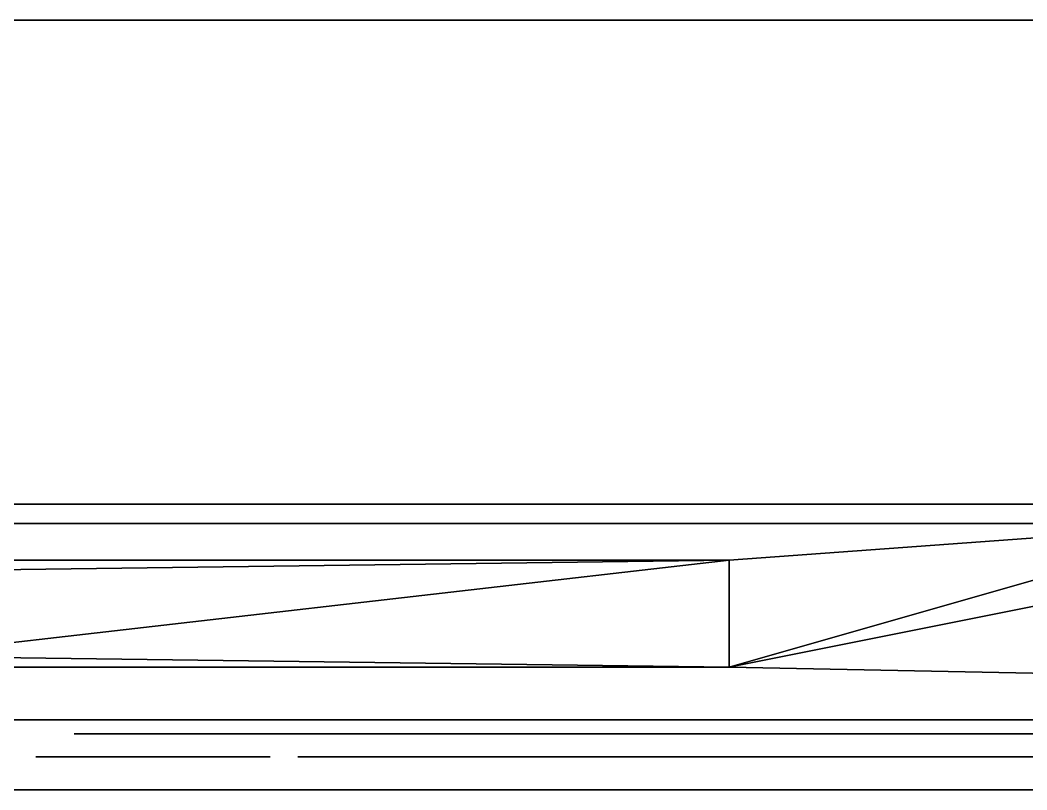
# Model space of a CAD drawing. Header units: millimetres. Extents: x -1 to 1346, y -1098 to 1.
# Drawn here: x 155.1 to 227, y -700 to -645 of the extents above; entities that cross this region are included whole.
import ezdxf

# ---------------------------------------------------------------- set-up
doc = ezdxf.new("R2010")
doc.units = ezdxf.units.MM
for name, color, linetype in [('IQ_200_2D', 1, 'Continuous'), ('IQ_200_3D', 1, 'Continuous'), ('IQ_BLACK_3D', 250, 'Continuous'), ('IQ_BLUE_3D', 5, 'Continuous'), ('IQ_DARKGRAY_3D', 252, 'Continuous'), ('IQ_GRAY_3D', 9, 'Continuous')]:
    doc.layers.add(name, color=color, linetype=linetype)

# ---------------------------------------------------------------- blocks, each defined once
blk = doc.blocks.new('hpp_cutout_2c_l_3d')
at = {"layer": 'IQ_200_3D'}
mesh = blk.add_polyface(dxfattribs=at)
corners = [(1345, 0, 50), (0, 0, 50), (0, -700, 50), (1345, -700, 50)]
mesh.append_faces([[corners[k] for k in face] for face in [(0, 1, 2, 3)]])
mesh = blk.add_polyface(dxfattribs=at)
corners = [(1345, -700, 0), (0, -700, 0), (0, 0, 0), (1345, 0, 0)]
mesh.append_faces([[corners[k] for k in face] for face in [(0, 1, 2, 3)]])
mesh = blk.add_polyface(dxfattribs=at)
corners = [(1345, -700, 50), (0, -700, 50), (0, -700, 0), (1345, -700, 0)]
mesh.append_faces([[corners[k] for k in face] for face in [(0, 1, 2, 3)]])
blk = doc.blocks.new('hpp_elx_bi_tn_l')
at = {"layer": 'IQ_200_3D'}
mesh = blk.add_polyface(dxfattribs=at)
corners = [(369, -50, 47), (0, -50, 47), (0, 0, 47), (369, 0, 47)]
mesh.append_faces([[corners[k] for k in face] for face in [(0, 1, 2, 3)]])
mesh = blk.add_polyface(dxfattribs=at)
corners = [(369, 0, 675), (0, 0, 675), (0, -34.596, 675), (369, -34.596, 675)]
mesh.append_faces([[corners[k] for k in face] for face in [(0, 1, 2, 3)]])
mesh = blk.add_polyface(dxfattribs=at)
corners = [(369, -34.596, 675), (0, -34.596, 675), (0, -34.596, 626.325), (369, -34.596, 626.325)]
mesh.append_faces([[corners[k] for k in face] for face in [(0, 1, 2, 3)]])
mesh = blk.add_polyface(dxfattribs=at)
corners = [(369, -50, 47), (0, -50, 47), (0, -50, 568.835), (369, -50, 568.835)]
mesh.append_faces([[corners[k] for k in face] for face in [(0, 1, 2, 3)]])
at = {"layer": 'IQ_BLACK_3D'}
mesh = blk.add_polyface(dxfattribs=at)
corners = [(131.952, -51, 235.555), (131.952, -51, 227.553), (236.983, -51, 227.553), (236.983, -51, 235.555)]
mesh.append_faces([[corners[k] for k in face] for face in [(0, 1, 2, 3)]])
mesh = blk.add_polyface(dxfattribs=at)
corners = [(131.952, -51, 223.552), (131.952, -51, 215.549), (236.983, -51, 215.549), (236.983, -51, 223.552)]
mesh.append_faces([[corners[k] for k in face] for face in [(0, 1, 2, 3)]])
mesh = blk.add_polyface(dxfattribs=at)
corners = [(131.952, -51, 211.548), (131.952, -51, 203.546), (236.983, -51, 203.546), (236.983, -51, 211.548)]
mesh.append_faces([[corners[k] for k in face] for face in [(0, 1, 2, 3)]])
mesh = blk.add_polyface(dxfattribs=at)
corners = [(131.952, -51, 199.545), (131.952, -51, 191.542), (236.983, -51, 191.542), (236.983, -51, 199.545)]
mesh.append_faces([[corners[k] for k in face] for face in [(0, 1, 2, 3)]])
mesh = blk.add_polyface(dxfattribs=at)
corners = [(131.952, -51, 187.541), (131.952, -51, 179.539), (236.983, -51, 179.539), (236.983, -51, 187.541)]
mesh.append_faces([[corners[k] for k in face] for face in [(0, 1, 2, 3)]])
mesh = blk.add_polyface(dxfattribs=at)
corners = [(131.952, -51, 175.538), (131.952, -51, 167.535), (236.983, -51, 167.535), (236.983, -51, 175.538)]
mesh.append_faces([[corners[k] for k in face] for face in [(0, 1, 2, 3)]])
mesh = blk.add_polyface(dxfattribs=at)
corners = [(131.952, -51, 163.534), (131.952, -51, 155.532), (236.983, -51, 155.532), (236.983, -51, 163.534)]
mesh.append_faces([[corners[k] for k in face] for face in [(0, 1, 2, 3)]])
mesh = blk.add_polyface(dxfattribs=at)
corners = [(131.952, -51, 151.531), (131.952, -51, 143.528), (236.983, -51, 143.528), (236.983, -51, 151.531)]
mesh.append_faces([[corners[k] for k in face] for face in [(0, 1, 2, 3)]])
mesh = blk.add_polyface(dxfattribs=at)
corners = [(131.952, -51, 139.527), (131.952, -51, 131.525), (236.983, -51, 131.525), (236.983, -51, 139.527)]
mesh.append_faces([[corners[k] for k in face] for face in [(0, 1, 2, 3)]])
mesh = blk.add_polyface(dxfattribs=at)
corners = [(131.952, -51, 127.524), (131.952, -51, 119.521), (236.983, -51, 119.521), (236.983, -51, 127.524)]
mesh.append_faces([[corners[k] for k in face] for face in [(0, 1, 2, 3)]])
mesh = blk.add_polyface(dxfattribs=at)
corners = [(131.952, -51, 115.52), (131.952, -51, 107.518), (236.983, -51, 107.518), (236.983, -51, 115.52)]
mesh.append_faces([[corners[k] for k in face] for face in [(0, 1, 2, 3)]])
mesh = blk.add_polyface(dxfattribs=at)
corners = [(131.952, -51, 103.517), (131.952, -51, 95.514), (236.983, -51, 95.514), (236.983, -51, 103.517)]
mesh.append_faces([[corners[k] for k in face] for face in [(0, 1, 2, 3)]])
mesh = blk.add_polyface(dxfattribs=at)
corners = [(131.952, -51, 91.513), (131.952, -51, 83.511), (236.983, -51, 83.511), (236.983, -51, 91.513)]
mesh.append_faces([[corners[k] for k in face] for face in [(0, 1, 2, 3)]])
mesh = blk.add_polyface(dxfattribs=at)
corners = [(131.952, -51, 79.509), (131.952, -51, 71.507), (236.983, -51, 71.507), (236.983, -51, 79.509)]
mesh.append_faces([[corners[k] for k in face] for face in [(0, 1, 2, 3)]])
mesh = blk.add_polyface(dxfattribs=at)
corners = [(131.952, -51, 67.506), (131.952, -51, 59.504), (236.983, -51, 59.504), (236.983, -51, 67.506)]
mesh.append_faces([[corners[k] for k in face] for face in [(0, 1, 2, 3)]])
mesh = blk.add_polyface(dxfattribs=at)
corners = [(131.985, -51, 461.621), (131.985, -51, 453.619), (237.015, -51, 453.619), (237.015, -51, 461.621)]
mesh.append_faces([[corners[k] for k in face] for face in [(0, 1, 2, 3)]])
mesh = blk.add_polyface(dxfattribs=at)
corners = [(131.985, -51, 449.618), (131.985, -51, 441.615), (237.015, -51, 441.615), (237.015, -51, 449.618)]
mesh.append_faces([[corners[k] for k in face] for face in [(0, 1, 2, 3)]])
mesh = blk.add_polyface(dxfattribs=at)
corners = [(131.985, -51, 437.614), (131.985, -51, 429.612), (237.015, -51, 429.612), (237.015, -51, 437.614)]
mesh.append_faces([[corners[k] for k in face] for face in [(0, 1, 2, 3)]])
mesh = blk.add_polyface(dxfattribs=at)
corners = [(131.985, -51, 425.611), (131.985, -51, 417.608), (237.015, -51, 417.608), (237.015, -51, 425.611)]
mesh.append_faces([[corners[k] for k in face] for face in [(0, 1, 2, 3)]])
mesh = blk.add_polyface(dxfattribs=at)
corners = [(131.985, -51, 413.607), (131.985, -51, 405.605), (237.015, -51, 405.605), (237.015, -51, 413.607)]
mesh.append_faces([[corners[k] for k in face] for face in [(0, 1, 2, 3)]])
mesh = blk.add_polyface(dxfattribs=at)
corners = [(131.985, -51, 401.604), (131.985, -51, 393.601), (237.015, -51, 393.601), (237.015, -51, 401.604)]
mesh.append_faces([[corners[k] for k in face] for face in [(0, 1, 2, 3)]])
mesh = blk.add_polyface(dxfattribs=at)
corners = [(131.985, -51, 389.6), (131.985, -51, 381.598), (237.015, -51, 381.598), (237.015, -51, 389.6)]
mesh.append_faces([[corners[k] for k in face] for face in [(0, 1, 2, 3)]])
mesh = blk.add_polyface(dxfattribs=at)
corners = [(131.985, -51, 557.649), (131.985, -51, 549.647), (237.015, -51, 549.647), (237.015, -51, 557.649)]
mesh.append_faces([[corners[k] for k in face] for face in [(0, 1, 2, 3)]])
mesh = blk.add_polyface(dxfattribs=at)
corners = [(131.985, -51, 545.646), (131.985, -51, 537.644), (237.015, -51, 537.644), (237.015, -51, 545.646)]
mesh.append_faces([[corners[k] for k in face] for face in [(0, 1, 2, 3)]])
mesh = blk.add_polyface(dxfattribs=at)
corners = [(131.985, -51, 533.642), (131.985, -51, 525.64), (237.015, -51, 525.64), (237.015, -51, 533.642)]
mesh.append_faces([[corners[k] for k in face] for face in [(0, 1, 2, 3)]])
mesh = blk.add_polyface(dxfattribs=at)
corners = [(131.985, -51, 521.639), (131.985, -51, 513.637), (237.015, -51, 513.637), (237.015, -51, 521.639)]
mesh.append_faces([[corners[k] for k in face] for face in [(0, 1, 2, 3)]])
mesh = blk.add_polyface(dxfattribs=at)
corners = [(131.985, -51, 509.635), (131.985, -51, 501.633), (237.015, -51, 501.633), (237.015, -51, 509.635)]
mesh.append_faces([[corners[k] for k in face] for face in [(0, 1, 2, 3)]])
mesh = blk.add_polyface(dxfattribs=at)
corners = [(131.985, -51, 497.632), (131.985, -51, 489.63), (237.015, -51, 489.63), (237.015, -51, 497.632)]
mesh.append_faces([[corners[k] for k in face] for face in [(0, 1, 2, 3)]])
mesh = blk.add_polyface(dxfattribs=at)
corners = [(131.985, -51, 485.628), (131.985, -51, 477.626), (237.015, -51, 477.626), (237.015, -51, 485.628)]
mesh.append_faces([[corners[k] for k in face] for face in [(0, 1, 2, 3)]])
mesh = blk.add_polyface(dxfattribs=at)
corners = [(131.985, -51, 473.625), (131.985, -51, 465.623), (237.015, -51, 465.623), (237.015, -51, 473.625)]
mesh.append_faces([[corners[k] for k in face] for face in [(0, 1, 2, 3)]])
at = {"layer": 'IQ_BLUE_3D'}
mesh = blk.add_polyface(dxfattribs=at)
corners = [(369, -35.967, 621.206), (369, -34.596, 626.325), (0, -34.596, 626.325), (0, -35.967, 621.206), (214.634, -35.967, 621.206), (223.467, -37.287, 616.279), (333.853, -37.287, 616.279), (342.687, -35.967, 621.206)]
mesh.append_faces([[corners[k] for k in face] for face in [(5, 6, 7, 4), (2, 3, 4, 1)]], dxfattribs={"vtx2": -1})
mesh.append_faces([[corners[k] for k in face] for face in [(7, 0, 1, 4)]], dxfattribs={"vtx2": -1, "vtx3": -1})
at = {"layer": 'IQ_DARKGRAY_3D'}
mesh = blk.add_polyface(dxfattribs=at)
corners = [(56.073, -38.591, 611.415), (56.073, -46.231, 582.903), (178.746, -46.231, 582.903), (178.746, -38.591, 611.415), (59.073, -45.454, 585.8), (59.073, -39.367, 608.517), (119.073, -39.367, 608.517), (119.073, -45.454, 585.8)]
mesh.append_faces([[corners[k] for k in face] for face in [(5, 0, 4), (1, 4, 0)]], dxfattribs={"vtx0": -1, "vtx1": -1})
mesh.append_faces([[corners[k] for k in face] for face in [(3, 6, 7), (6, 3, 0, 5), (7, 2, 3)]], dxfattribs={"vtx0": -1, "vtx2": -1})
mesh.append_faces([[corners[k] for k in face] for face in [(1, 2, 7, 4)]], dxfattribs={"vtx1": -1, "vtx3": -1})
at = {"layer": 'IQ_GRAY_3D'}
mesh = blk.add_polyface(dxfattribs=at)
corners = [(369, -35.967, 621.206), (342.687, -35.967, 621.206), (333.853, -37.287, 616.279), (223.467, -37.287, 616.279), (214.634, -35.967, 621.206), (0, -35.967, 621.206), (0, -50, 568.835), (369, -50, 568.835), (56.073, -38.591, 611.415), (178.746, -38.591, 611.415), (178.746, -46.231, 582.903), (56.073, -46.231, 582.903)]
mesh.append_faces([[corners[k] for k in face] for face in [(2, 7, 1), (4, 10, 3), (8, 5, 11), (6, 11, 5)]], dxfattribs={"vtx0": -1, "vtx1": -1})
mesh.append_faces([[corners[k] for k in face] for face in [(7, 3, 10)]], dxfattribs={"vtx0": -1, "vtx1": -1, "vtx2": -1})
mesh.append_faces([[corners[k] for k in face] for face in [(7, 2, 3)]], dxfattribs={"vtx0": -1, "vtx2": -1})
mesh.append_faces([[corners[k] for k in face] for face in [(9, 10, 4)]], dxfattribs={"vtx1": -1, "vtx2": -1})
mesh.append_faces([[corners[k] for k in face] for face in [(8, 9, 4, 5), (10, 11, 6, 7)]], dxfattribs={"vtx1": -1, "vtx3": -1})
mesh.append_faces([[corners[k] for k in face] for face in [(7, 0, 1)]], dxfattribs={"vtx2": -1})
mesh = blk.add_polyface(dxfattribs=at)
corners = [(140.833, -52.644, 266.39), (140.833, -52.644, 269.209), (135.311, -52.644, 269.209), (135.082, -52.644, 269.217), (135.287, -52.644, 266.39), (134.109, -52.644, 266.475), (134.839, -52.644, 269.246), (134.586, -52.644, 269.298), (134.331, -52.644, 269.377), (132.929, -52.644, 266.753), (131.952, -52.644, 267.219), (133.833, -52.644, 269.627), (133.603, -52.644, 269.804), (131.169, -52.644, 267.86), (133.392, -52.644, 270.021), (130.574, -52.644, 268.665), (133.206, -52.644, 270.282), (130.159, -52.644, 269.622), (133.052, -52.644, 270.588), (132.935, -52.644, 270.943), (134.078, -52.644, 269.485), (132.835, -52.644, 274.034), (140.158, -52.644, 274.034), (140.158, -52.644, 276.863), (132.833, -52.644, 276.863), (132.833, -52.644, 280.981), (140.625, -52.644, 280.981), (140.625, -52.644, 283.801), (129.836, -52.644, 283.801), (132.861, -52.644, 271.351), (129.915, -52.644, 270.719), (132.835, -52.644, 271.815), (129.836, -52.644, 271.944), (132.075, -52.644, 256.052), (132.518, -52.644, 254.931), (132.93, -52.644, 255.247), (132.21, -52.644, 256.229), (131.898, -52.644, 255.917), (132.038, -52.644, 254.732), (133.246, -52.644, 255.66), (132.296, -52.644, 256.434), (133.445, -52.644, 256.14), (132.325, -52.644, 256.655), (130.44, -52.644, 254.664), (131.522, -52.644, 254.664), (131.472, -52.644, 255.803), (130.44, -52.644, 255.803), (129.202, -52.644, 252.624), (130.44, -52.644, 252.624), (131.693, -52.644, 255.832), (129.202, -52.644, 258.646), (130.44, -52.644, 257.507), (133.445, -52.644, 257.17), (132.296, -52.644, 256.876), (133.513, -52.644, 256.655), (132.21, -52.644, 257.081), (133.246, -52.644, 257.65), (132.93, -52.644, 258.063), (132.075, -52.644, 257.258), (132.518, -52.644, 258.379), (131.898, -52.644, 257.393), (132.038, -52.644, 258.578), (131.693, -52.644, 257.478), (131.522, -52.644, 258.646), (131.472, -52.644, 257.507), (139.847, -52.644, 255.828), (139.847, -52.644, 254.698), (140.732, -52.644, 254.698), (140.862, -52.644, 255.828), (138.609, -52.644, 252.624), (139.847, -52.644, 252.624), (141.073, -52.644, 255.855), (141.939, -52.644, 255.003), (141.271, -52.644, 255.934), (141.443, -52.644, 256.06), (138.609, -52.644, 258.646), (139.847, -52.644, 257.507), (140.945, -52.644, 257.507), (141.478, -52.644, 258.58), (140.971, -52.644, 258.646), (141.153, -52.644, 257.46), (141.951, -52.644, 258.387)]
mesh.append_faces([[corners[k] for k in face] for face in [(11, 9, 20), (18, 15, 16), (21, 32, 31), (54, 42, 41), (60, 61, 62), (71, 72, 73)]], dxfattribs={"vtx0": -1, "vtx1": -1})
mesh.append_faces([[corners[k] for k in face] for face in [(32, 21, 24, 28)]], dxfattribs={"vtx0": -1, "vtx1": -1, "vtx2": -1})
mesh.append_faces([[corners[k] for k in face] for face in [(5, 6, 7), (5, 7, 8, 9), (28, 24, 25), (33, 34, 35, 36), (37, 38, 34, 33), (36, 35, 39, 40), (41, 42, 40, 39), (38, 37, 49), (52, 53, 42, 54), (53, 52, 56), (63, 64, 62, 61), (65, 66, 67, 68), (77, 78, 79, 76), (76, 79, 75), (78, 77, 80, 81)]], dxfattribs={"vtx0": -1, "vtx2": -1})
mesh.append_faces([[corners[k] for k in face] for face in [(8, 20, 9), (74, 73, 72)]], dxfattribs={"vtx1": -1, "vtx2": -1})
mesh.append_faces([[corners[k] for k in face] for face in [(71, 68, 67, 72)]], dxfattribs={"vtx1": -1, "vtx2": -1, "vtx3": -1})
mesh.append_faces([[corners[k] for k in face] for face in [(2, 3, 4, 0), (5, 4, 3, 6), (10, 9, 11, 12), (13, 10, 12, 14), (15, 13, 14, 16), (17, 15, 18, 19), (19, 29, 30, 17), (29, 31, 32, 30), (43, 44, 45, 46), (44, 38, 49, 45), (50, 47, 46, 51), (55, 53, 56, 57), (58, 55, 57, 59), (60, 58, 59, 61), (51, 64, 63, 50), (75, 69, 65, 76)]], dxfattribs={"vtx1": -1, "vtx3": -1})
mesh.append_faces([[corners[k] for k in face] for face in [(0, 1, 2)]], dxfattribs={"vtx2": -1})
mesh.append_faces([[corners[k] for k in face] for face in [(47, 48, 43, 46), (69, 70, 66, 65)]], dxfattribs={"vtx2": -1, "vtx3": -1})
mesh.append_faces([[corners[k] for k in face] for face in [(21, 22, 23, 24), (25, 26, 27, 28)]], dxfattribs={"vtx3": -1})
mesh = blk.add_polyface(dxfattribs=at)
corners = [(142.963, -52.644, 266.386), (145.962, -52.644, 266.386), (142.963, -52.644, 275.574), (145.962, -52.644, 283.806), (142.963, -52.644, 283.806), (153.016, -52.644, 266.229), (153.827, -52.644, 268.714), (153.021, -52.644, 268.942), (151.573, -52.644, 266.676), (152.329, -52.644, 269.308), (150.333, -52.644, 267.396), (149.323, -52.644, 268.369), (151.761, -52.644, 269.803), (151.331, -52.644, 270.415), (151.047, -52.644, 271.134), (148.569, -52.644, 269.574), (148.097, -52.644, 270.992), (150.921, -52.644, 271.95), (147.934, -52.644, 272.603), (150.996, -52.644, 274.059), (151.429, -52.644, 275.276), (151.859, -52.644, 275.789), (149.348, -52.644, 277.039), (148.584, -52.644, 275.805), (148.102, -52.644, 274.354), (151.135, -52.644, 274.694), (152.407, -52.644, 276.216), (150.361, -52.644, 278.033), (151.589, -52.644, 278.768), (153.053, -52.644, 276.541), (153, -52.644, 279.224), (141.939, -52.644, 255.003), (140.732, -52.644, 254.698), (141.979, -52.644, 252.624), (143.384, -52.644, 252.624), (141.443, -52.644, 256.06), (142.288, -52.644, 255.232), (141.577, -52.644, 256.225), (141.666, -52.644, 256.418), (142.791, -52.644, 255.892), (142.92, -52.644, 256.289), (142.577, -52.644, 255.533), (141.687, -52.644, 256.84), (141.703, -52.644, 256.628), (142.958, -52.644, 256.705), (142.88, -52.644, 257.21), (142.676, -52.644, 257.679), (141.618, -52.644, 257.042), (142.36, -52.644, 258.08), (141.5, -52.644, 257.219), (141.342, -52.644, 257.362), (141.951, -52.644, 258.387), (141.153, -52.644, 257.46), (151.585, -52.644, 253.718), (151.881, -52.644, 252.614), (152.635, -52.644, 252.926), (152.064, -52.644, 253.916), (151.072, -52.644, 253.65), (151.072, -52.644, 252.507), (150.558, -52.644, 253.718), (153.283, -52.644, 253.423), (152.475, -52.644, 254.231), (152.791, -52.644, 254.642), (153.78, -52.644, 254.071), (150.079, -52.644, 253.916), (150.262, -52.644, 252.614), (149.508, -52.644, 252.926), (149.668, -52.644, 254.231), (148.86, -52.644, 253.423), (149.353, -52.644, 254.642), (148.363, -52.644, 254.071), (149.154, -52.644, 255.121), (148.051, -52.644, 254.825), (147.944, -52.644, 255.635), (149.087, -52.644, 255.635), (148.051, -52.644, 256.444), (149.154, -52.644, 256.149), (152.475, -52.644, 257.039), (152.791, -52.644, 256.627), (153.283, -52.644, 257.846), (152.635, -52.644, 258.343), (152.064, -52.644, 257.354), (151.881, -52.644, 258.656), (151.585, -52.644, 257.552), (151.072, -52.644, 258.762), (151.072, -52.644, 257.62), (149.353, -52.644, 256.627), (149.668, -52.644, 257.039), (148.86, -52.644, 257.846), (148.363, -52.644, 257.199), (150.079, -52.644, 257.354), (149.508, -52.644, 258.343), (150.262, -52.644, 258.656), (150.558, -52.644, 257.552)]
mesh.append_faces([[corners[k] for k in face] for face in [(31, 32, 33, 34)]], dxfattribs={"vtx0": -1})
mesh.append_faces([[corners[k] for k in face] for face in [(12, 10, 9), (25, 23, 19), (65, 64, 66), (77, 80, 81)]], dxfattribs={"vtx0": -1, "vtx1": -1})
mesh.append_faces([[corners[k] for k in face] for face in [(5, 6, 7, 8), (9, 10, 8, 7), (23, 25, 20), (29, 30, 28), (35, 31, 36, 37), (50, 48, 51, 52), (48, 50, 49), (53, 54, 55, 56), (57, 58, 54, 53), (58, 57, 59), (67, 68, 66, 64), (69, 70, 68, 67), (71, 72, 70, 69), (82, 83, 81, 80), (83, 82, 84, 85), (92, 93, 85, 84)]], dxfattribs={"vtx0": -1, "vtx2": -1})
mesh.append_faces([[corners[k] for k in face] for face in [(37, 36, 41, 39)]], dxfattribs={"vtx0": -1, "vtx3": -1})
mesh.append_faces([[corners[k] for k in face] for face in [(0, 1, 2)]], dxfattribs={"vtx1": -1})
mesh.append_faces([[corners[k] for k in face] for face in [(24, 18, 19, 23)]], dxfattribs={"vtx1": -1, "vtx2": -1})
mesh.append_faces([[corners[k] for k in face] for face in [(18, 16, 17, 19)]], dxfattribs={"vtx1": -1, "vtx2": -1, "vtx3": -1})
mesh.append_faces([[corners[k] for k in face] for face in [(11, 10, 12, 13), (13, 14, 15, 11), (16, 15, 14, 17), (20, 21, 22, 23), (21, 26, 27, 22), (28, 27, 26, 29), (38, 37, 39, 40), (42, 43, 44, 45), (43, 38, 40, 44), (45, 46, 47, 42), (46, 48, 49, 47), (55, 60, 61, 56), (62, 61, 60, 63), (59, 64, 65, 58), (73, 72, 71, 74), (75, 73, 74, 76), (77, 78, 79, 80), (86, 87, 88, 89), (89, 75, 76, 86), (87, 90, 91, 88), (92, 91, 90, 93)]], dxfattribs={"vtx1": -1, "vtx3": -1})
mesh.append_faces([[corners[k] for k in face] for face in [(3, 4, 2, 1)]], dxfattribs={"vtx2": -1})
mesh = blk.add_polyface(dxfattribs=at)
corners = [(156.864, -52.644, 266.372), (157.93, -52.644, 266.791), (156.325, -52.644, 268.874), (155.588, -52.644, 268.696), (158.961, -52.644, 267.435), (156.978, -52.644, 269.168), (155.766, -52.644, 266.144), (154.737, -52.644, 268.636), (154.637, -52.644, 266.076), (157.577, -52.644, 269.575), (159.958, -52.644, 268.335), (158.151, -52.644, 270.092), (157.749, -52.644, 274.059), (150.921, -52.644, 271.95), (160.762, -52.644, 271.95), (160.812, -52.644, 273.004), (160.698, -52.644, 274.295), (157.684, -52.644, 274.61), (153.827, -52.644, 268.714), (153.016, -52.644, 266.229), (150.996, -52.644, 274.059), (160.365, -52.644, 275.494), (157.498, -52.644, 275.126), (159.827, -52.644, 276.577), (157.204, -52.644, 275.594), (156.342, -52.644, 276.344), (156.814, -52.644, 276.004), (158.194, -52.644, 278.297), (157.126, -52.644, 278.882), (159.099, -52.644, 277.52), (155.911, -52.644, 279.252), (155.202, -52.644, 276.763), (155.8, -52.644, 276.6), (154.561, -52.644, 279.381), (154.561, -52.644, 276.82), (153, -52.644, 279.224), (153.053, -52.644, 276.541), (153.777, -52.644, 276.748), (169.239, -52.644, 266.025), (168.328, -52.644, 268.862), (167.656, -52.644, 266.194), (167.501, -52.644, 269.149), (166.206, -52.644, 266.678), (166.78, -52.644, 269.604), (164.93, -52.644, 267.446), (166.183, -52.644, 270.208), (163.866, -52.644, 268.467), (165.733, -52.644, 270.943), (165.447, -52.644, 271.789), (163.057, -52.644, 269.709), (162.541, -52.644, 271.14), (162.361, -52.644, 272.728), (165.348, -52.644, 272.728), (168.328, -52.644, 276.595), (169.239, -52.644, 276.695), (169.239, -52.644, 279.431), (167.656, -52.644, 279.263), (165.733, -52.644, 274.514), (163.866, -52.644, 276.99), (163.057, -52.644, 275.748), (165.447, -52.644, 273.667), (162.541, -52.644, 274.317), (166.183, -52.644, 275.248), (164.93, -52.644, 278.01), (166.206, -52.644, 278.779), (166.78, -52.644, 275.853), (167.501, -52.644, 276.308), (152.989, -52.644, 255.121), (153.78, -52.644, 254.071), (154.093, -52.644, 254.825), (153.057, -52.644, 255.635), (152.791, -52.644, 254.642), (154.199, -52.644, 255.635), (152.989, -52.644, 256.149), (154.093, -52.644, 256.444), (153.78, -52.644, 257.199), (152.791, -52.644, 256.627), (153.283, -52.644, 257.846), (160.617, -52.644, 256.237), (160.617, -52.644, 255.099), (162.883, -52.644, 255.099), (162.883, -52.644, 256.237), (159.379, -52.644, 252.624), (160.617, -52.644, 252.624), (159.379, -52.644, 258.645), (160.617, -52.644, 257.508), (163.1, -52.644, 257.508), (163.1, -52.644, 258.645), (169.447, -52.644, 254.275), (168.209, -52.644, 254.577), (168.252, -52.644, 254.144), (168.391, -52.644, 253.732)]
mesh.append_faces([[corners[k] for k in face] for face in [(9, 4, 10, 11), (78, 79, 80, 81)]], dxfattribs={"vtx0": -1})
mesh.append_faces([[corners[k] for k in face] for face in [(6, 7, 8), (5, 4, 9), (25, 28, 32), (29, 24, 23), (34, 33, 37), (38, 39, 40), (47, 46, 45), (77, 76, 75)]], dxfattribs={"vtx0": -1, "vtx1": -1})
mesh.append_faces([[corners[k] for k in face] for face in [(84, 79, 78, 85)]], dxfattribs={"vtx0": -1, "vtx1": -1, "vtx3": -1})
mesh.append_faces([[corners[k] for k in face] for face in [(12, 15, 16, 17), (18, 19, 8, 7), (13, 12, 20), (17, 16, 21, 22), (23, 24, 22, 21), (30, 31, 32, 28), (31, 30, 33, 34), (35, 36, 37, 33), (41, 42, 40, 39), (42, 41, 43, 44), (45, 46, 44, 43), (51, 48, 52), (57, 58, 59, 60), (58, 57, 62, 63), (51, 52, 60), (64, 65, 66, 56), (56, 66, 53), (65, 64, 63, 62), (67, 68, 69, 70), (68, 67, 71), (72, 73, 70, 69), (73, 72, 74), (75, 76, 73, 74)]], dxfattribs={"vtx0": -1, "vtx2": -1})
mesh.append_faces([[corners[k] for k in face] for face in [(12, 13, 14, 15), (88, 89, 90, 91)]], dxfattribs={"vtx0": -1, "vtx3": -1})
mesh.append_faces([[corners[k] for k in face] for face in [(50, 49, 48, 51), (61, 51, 60, 59)]], dxfattribs={"vtx1": -1, "vtx2": -1})
mesh.append_faces([[corners[k] for k in face] for face in [(0, 1, 2, 3), (1, 4, 5, 2), (6, 0, 3, 7), (25, 26, 27, 28), (26, 24, 29, 27), (47, 48, 49, 46), (53, 54, 55, 56)]], dxfattribs={"vtx1": -1, "vtx3": -1})
mesh.append_faces([[corners[k] for k in face] for face in [(82, 83, 79, 84)]], dxfattribs={"vtx2": -1})
mesh.append_faces([[corners[k] for k in face] for face in [(85, 86, 87, 84)]], dxfattribs={"vtx3": -1})
mesh = blk.add_polyface(dxfattribs=at)
corners = [(211.5, -52.644, 350.767), (157.427, -52.644, 350.767), (157.427, -52.644, 296.767), (211.5, -52.644, 296.767), (191.684, -52.644, 299.529), (191.684, -52.644, 348.115), (197.563, -52.644, 345.455), (202.583, -52.644, 341.4), (206.419, -52.644, 336.211), (208.825, -52.644, 330.223), (209.644, -52.644, 323.822), (208.825, -52.644, 317.421), (206.419, -52.644, 311.433), (202.583, -52.644, 306.244), (197.563, -52.644, 302.189), (189.212, -52.644, 344.597), (187.746, -52.644, 339.551), (185.189, -52.644, 334.961), (181.669, -52.644, 331.059), (177.366, -52.644, 328.044), (172.497, -52.644, 326.068), (167.309, -52.644, 325.23), (159.271, -52.644, 325.23), (160.377, -52.644, 331.22), (162.903, -52.644, 336.762), (166.7, -52.644, 341.525), (171.539, -52.644, 345.224), (177.132, -52.644, 347.637), (183.143, -52.644, 348.62), (189.212, -52.644, 348.115), (167.309, -52.644, 322.413), (172.497, -52.644, 321.576), (177.366, -52.644, 319.6), (181.669, -52.644, 316.584), (185.189, -52.644, 312.683), (187.746, -52.644, 308.093), (189.212, -52.644, 303.047), (189.212, -52.644, 298.904), (183.101, -52.644, 298.57), (177.085, -52.644, 299.698), (171.51, -52.644, 302.225), (166.696, -52.644, 306.005), (162.919, -52.644, 310.821), (160.396, -52.644, 316.397), (159.271, -52.644, 322.413)]
mesh.append_faces([[corners[k] for k in face] for face in [(14, 3, 13), (41, 2, 40), (39, 2, 38), (9, 0, 8), (7, 0, 6), (6, 0, 5), (15, 5, 29), (21, 30, 20), (24, 1, 23)]], dxfattribs={"vtx0": -1, "vtx1": -1})
mesh.append_faces([[corners[k] for k in face] for face in [(4, 37, 3)]], dxfattribs={"vtx0": -1, "vtx1": -1, "vtx2": -1})
mesh.append_faces([[corners[k] for k in face] for face in [(3, 14, 4), (3, 37, 38, 2), (4, 36, 37), (17, 33, 34, 16), (3, 10, 11), (2, 41, 42), (2, 42, 43), (19, 32, 33, 18), (19, 31, 32), (20, 30, 31, 19), (0, 7, 8), (16, 4, 5, 15), (10, 3, 0), (1, 25, 26), (28, 0, 1)]], dxfattribs={"vtx0": -1, "vtx2": -1})
mesh.append_faces([[corners[k] for k in face] for face in [(12, 13, 3), (11, 12, 3), (39, 40, 2), (43, 44, 2), (9, 10, 0), (17, 18, 33), (22, 23, 1), (27, 28, 1), (26, 27, 1), (24, 25, 1), (34, 35, 16)]], dxfattribs={"vtx1": -1, "vtx2": -1})
mesh.append_faces([[corners[k] for k in face] for face in [(35, 36, 4, 16), (1, 2, 44, 22), (28, 29, 5, 0)]], dxfattribs={"vtx1": -1, "vtx2": -1, "vtx3": -1})
mesh.append_faces([[corners[k] for k in face] for face in [(44, 30, 21, 22)]], dxfattribs={"vtx1": -1, "vtx3": -1})
mesh = blk.add_polyface(dxfattribs=at)
corners = [(171.934, -52.644, 266.534), (173.168, -52.644, 267.212), (171.034, -52.644, 269.123), (170.193, -52.644, 268.854), (170.621, -52.644, 266.148), (169.239, -52.644, 268.762), (169.239, -52.644, 266.025), (168.328, -52.644, 268.862), (174.31, -52.644, 268.209), (171.781, -52.644, 269.556), (172.452, -52.644, 270.143), (171.781, -52.644, 275.9), (172.452, -52.644, 275.314), (174.31, -52.644, 277.247), (173.168, -52.644, 278.245), (170.193, -52.644, 276.602), (171.034, -52.644, 276.334), (171.934, -52.644, 278.923), (170.621, -52.644, 279.309), (169.239, -52.644, 279.431), (169.239, -52.644, 276.695), (177.076, -52.644, 268.488), (177.705, -52.644, 267.723), (179.872, -52.644, 269.948), (179.66, -52.644, 270.212), (179.478, -52.644, 270.527), (176.616, -52.644, 269.405), (179.332, -52.644, 270.897), (176.319, -52.644, 270.461), (179.228, -52.644, 271.325), (179.172, -52.644, 271.815), (176.177, -52.644, 271.645), (179.172, -52.644, 276.259), (179.176, -52.644, 278.983), (179.176, -52.644, 283.806), (176.177, -52.644, 283.806), (170.186, -52.644, 253.762), (170.136, -52.644, 252.624), (172.081, -52.644, 252.624), (172.081, -52.644, 253.762), (169.997, -52.644, 253.785), (169.703, -52.644, 252.673), (169.818, -52.644, 253.853), (168.926, -52.644, 253.051), (169.293, -52.644, 252.818), (169.535, -52.644, 254.105), (168.391, -52.644, 253.732), (168.62, -52.644, 253.361), (169.661, -52.644, 253.962), (171.855, -52.644, 255.183), (171.855, -52.644, 256.321), (169.447, -52.644, 256.321), (169.447, -52.644, 255.183), (169.447, -52.644, 257.508), (172.022, -52.644, 257.508), (172.022, -52.644, 258.645), (168.209, -52.644, 258.645), (168.209, -52.644, 254.577), (169.447, -52.644, 254.275), (178.702, -52.644, 252.549), (179.162, -52.644, 253.652), (178.879, -52.644, 253.692), (178.214, -52.644, 252.675), (178.34, -52.644, 253.912), (177.379, -52.644, 253.193), (177.761, -52.644, 252.896), (178.103, -52.644, 254.089), (177.067, -52.644, 253.562), (178.612, -52.644, 253.796), (177.914, -52.644, 254.316), (177.784, -52.644, 254.582), (176.838, -52.644, 253.988), (178.171, -52.644, 255.567), (178.652, -52.644, 255.348), (178.861, -52.644, 256.54), (178.737, -52.644, 256.591), (178.63, -52.644, 256.669), (178.545, -52.644, 256.771), (177.752, -52.644, 255.888), (177.416, -52.644, 256.295), (178.487, -52.644, 256.891), (177.279, -52.644, 256.826), (178.46, -52.644, 257.021), (178.466, -52.644, 257.154), (177.265, -52.644, 257.375), (178.503, -52.644, 257.282), (178.57, -52.644, 257.396), (177.542, -52.644, 258.047), (177.405, -52.644, 257.843), (178.145, -52.644, 258.494), (178.663, -52.644, 257.491), (178.777, -52.644, 257.561), (178.621, -52.644, 258.672), (177.718, -52.644, 258.22), (177.312, -52.644, 257.616)]
mesh.append_faces([[corners[k] for k in face] for face in [(36, 37, 38, 39)]], dxfattribs={"vtx0": -1})
mesh.append_faces([[corners[k] for k in face] for face in [(29, 28, 27), (58, 46, 45), (63, 62, 68), (76, 72, 75)]], dxfattribs={"vtx0": -1, "vtx1": -1})
mesh.append_faces([[corners[k] for k in face] for face in [(25, 26, 21, 24), (27, 28, 26, 25), (37, 36, 40, 41), (41, 40, 42), (45, 46, 47, 48), (48, 47, 43, 42), (59, 60, 61, 62), (66, 67, 64, 63), (79, 77, 80, 81), (81, 82, 83, 84), (81, 80, 82), (89, 90, 91, 92), (93, 86, 90, 89), (86, 93, 87)]], dxfattribs={"vtx0": -1, "vtx2": -1})
mesh.append_faces([[corners[k] for k in face] for face in [(31, 30, 32, 33), (57, 58, 52, 51)]], dxfattribs={"vtx0": -1, "vtx2": -1, "vtx3": -1})
mesh.append_faces([[corners[k] for k in face] for face in [(42, 43, 44, 41), (63, 64, 65, 62)]], dxfattribs={"vtx0": -1, "vtx3": -1})
mesh.append_faces([[corners[k] for k in face] for face in [(10, 9, 8)]], dxfattribs={"vtx1": -1})
mesh.append_faces([[corners[k] for k in face] for face in [(61, 68, 62), (66, 69, 67), (79, 78, 77), (88, 94, 85)]], dxfattribs={"vtx1": -1, "vtx2": -1})
mesh.append_faces([[corners[k] for k in face] for face in [(0, 1, 2, 3), (4, 0, 3, 5), (6, 4, 5, 7), (1, 8, 9, 2), (15, 16, 17, 18), (16, 11, 14, 17), (18, 19, 20, 15), (21, 22, 23, 24), (29, 30, 31, 28), (56, 57, 51, 53), (72, 73, 74, 75), (76, 77, 78, 72), (85, 86, 87, 88), (94, 84, 83, 85)]], dxfattribs={"vtx1": -1, "vtx3": -1})
mesh.append_faces([[corners[k] for k in face] for face in [(49, 50, 51, 52)]], dxfattribs={"vtx2": -1})
mesh.append_faces([[corners[k] for k in face] for face in [(11, 12, 13, 14), (33, 34, 35, 31), (53, 54, 55, 56), (69, 70, 71, 67)]], dxfattribs={"vtx3": -1})
mesh = blk.add_polyface(dxfattribs=at)
corners = [(181.453, -52.644, 269.215), (180.679, -52.644, 266.443), (181.945, -52.644, 266.386), (181.713, -52.644, 269.2), (181.956, -52.644, 269.204), (181.182, -52.644, 269.255), (180.906, -52.644, 269.323), (179.499, -52.644, 266.689), (177.705, -52.644, 267.723), (178.51, -52.644, 267.119), (180.108, -52.644, 269.731), (179.872, -52.644, 269.948), (180.364, -52.644, 269.557), (180.632, -52.644, 269.422), (181.9, -52.644, 276.259), (181.9, -52.644, 278.983), (179.176, -52.644, 278.983), (179.172, -52.644, 276.259), (184.423, -52.644, 266.386), (187.398, -52.644, 266.386), (187.398, -52.644, 273.009), (184.423, -52.644, 278.982), (187.477, -52.644, 273.85), (187.709, -52.644, 274.586), (188.082, -52.644, 275.208), (187.398, -52.644, 277.109), (187.398, -52.644, 278.982), (180.426, -52.644, 252.83), (180.97, -52.644, 253.153), (179.96, -52.644, 253.924), (179.718, -52.644, 253.771), (181.182, -52.644, 253.521), (180.045, -52.644, 254.01), (181.309, -52.644, 253.925), (180.106, -52.644, 254.114), (179.831, -52.644, 252.618), (179.447, -52.644, 253.679), (180.142, -52.644, 254.23), (181.347, -52.644, 254.348), (181.293, -52.644, 254.768), (180.149, -52.644, 254.35), (181.149, -52.644, 255.168), (180.127, -52.644, 254.469), (180.078, -52.644, 254.58), (180.889, -52.644, 255.497), (180.005, -52.644, 254.676), (180.572, -52.644, 255.774), (179.91, -52.644, 254.751), (179.298, -52.644, 255.086), (180.21, -52.644, 255.987), (179.544, -52.644, 256.284), (179.162, -52.644, 253.652), (178.702, -52.644, 252.549), (179.205, -52.644, 252.524), (178.652, -52.644, 255.348), (178.861, -52.644, 256.54), (179.948, -52.644, 257.297), (180.18, -52.644, 257.066), (180.793, -52.644, 258.051), (180.443, -52.644, 258.358), (179.671, -52.644, 257.469), (180.035, -52.644, 258.582), (179.361, -52.644, 257.575), (179.588, -52.644, 258.713), (179.124, -52.644, 258.746), (179.036, -52.644, 257.609), (178.621, -52.644, 258.672), (178.904, -52.644, 257.601), (178.777, -52.644, 257.561), (181.069, -52.644, 257.677), (187.437, -52.644, 253.912), (186.476, -52.644, 253.193), (186.858, -52.644, 252.896), (187.311, -52.644, 252.675), (187.2, -52.644, 254.089), (186.164, -52.644, 253.562), (187.011, -52.644, 254.316), (186.881, -52.644, 254.582), (185.935, -52.644, 253.988), (186.514, -52.644, 256.295), (187.642, -52.644, 256.771), (187.585, -52.644, 256.891), (186.376, -52.644, 256.826), (186.85, -52.644, 255.888), (187.558, -52.644, 257.021), (187.563, -52.644, 257.154), (186.362, -52.644, 257.375), (187.6, -52.644, 257.282), (187.668, -52.644, 257.396), (186.64, -52.644, 258.047), (186.502, -52.644, 257.843), (186.409, -52.644, 257.616), (186.815, -52.644, 258.22)]
mesh.append_faces([[corners[k] for k in face] for face in [(3, 2, 4), (58, 57, 69)]], dxfattribs={"vtx0": -1})
mesh.append_faces([[corners[k] for k in face] for face in [(12, 7, 13), (42, 41, 43), (35, 36, 53), (49, 47, 46), (89, 88, 92)]], dxfattribs={"vtx0": -1, "vtx1": -1})
mesh.append_faces([[corners[k] for k in face] for face in [(0, 1, 2, 3), (1, 5, 6, 7), (7, 6, 13), (21, 20, 22), (21, 22, 23), (43, 41, 44, 45), (46, 47, 45, 44), (51, 52, 53, 36), (64, 65, 62, 63), (66, 67, 65, 64), (74, 75, 71, 70), (79, 80, 81, 82), (82, 84, 85, 86)]], dxfattribs={"vtx0": -1, "vtx2": -1})
mesh.append_faces([[corners[k] for k in face] for face in [(70, 71, 72, 73)]], dxfattribs={"vtx0": -1, "vtx3": -1})
mesh.append_faces([[corners[k] for k in face] for face in [(26, 21, 25)]], dxfattribs={"vtx1": -1})
mesh.append_faces([[corners[k] for k in face] for face in [(0, 5, 1), (68, 67, 66), (74, 76, 75), (79, 83, 80), (90, 91, 87)]], dxfattribs={"vtx1": -1, "vtx2": -1})
mesh.append_faces([[corners[k] for k in face] for face in [(23, 24, 25, 21)]], dxfattribs={"vtx1": -1, "vtx2": -1, "vtx3": -1})
mesh.append_faces([[corners[k] for k in face] for face in [(8, 9, 10, 11), (9, 7, 12, 10), (27, 28, 29, 30), (28, 31, 32, 29), (31, 33, 34, 32), (35, 27, 30, 36), (37, 34, 33, 38), (38, 39, 40, 37), (39, 41, 42, 40), (48, 47, 49, 50), (54, 48, 50, 55), (56, 57, 58, 59), (60, 56, 59, 61), (62, 60, 61, 63), (87, 88, 89, 90), (91, 86, 85, 87)]], dxfattribs={"vtx1": -1, "vtx3": -1})
mesh.append_faces([[corners[k] for k in face] for face in [(14, 15, 16, 17), (18, 19, 20, 21)]], dxfattribs={"vtx2": -1})
mesh.append_faces([[corners[k] for k in face] for face in [(76, 77, 78, 75)]], dxfattribs={"vtx3": -1})
mesh = blk.add_polyface(dxfattribs=at)
corners = [(188.082, -52.644, 275.208), (188.588, -52.644, 275.709), (187.398, -52.644, 277.109), (188.458, -52.644, 278.417), (189.215, -52.644, 276.077), (189.955, -52.644, 276.306), (189.222, -52.644, 278.859), (187.845, -52.644, 277.828), (190.123, -52.644, 279.136), (190.796, -52.644, 276.384), (191.147, -52.644, 279.232), (192.046, -52.644, 279.158), (192.046, -52.644, 276.258), (195.068, -52.644, 267.45), (196.344, -52.644, 266.674), (196.91, -52.644, 269.589), (196.314, -52.644, 270.196), (194.006, -52.644, 268.474), (195.864, -52.644, 270.929), (195.58, -52.644, 271.765), (193.199, -52.644, 269.711), (192.685, -52.644, 271.127), (195.48, -52.644, 272.684), (192.685, -52.644, 274.242), (192.505, -52.644, 272.684), (196.314, -52.644, 275.173), (196.91, -52.644, 275.78), (195.068, -52.644, 277.919), (194.006, -52.644, 276.895), (195.864, -52.644, 274.44), (193.199, -52.644, 275.658), (195.58, -52.644, 273.604), (189.524, -52.644, 252.83), (190.067, -52.644, 253.153), (189.057, -52.644, 253.924), (188.815, -52.644, 253.771), (190.279, -52.644, 253.521), (189.142, -52.644, 254.01), (190.406, -52.644, 253.925), (189.204, -52.644, 254.114), (188.928, -52.644, 252.618), (188.544, -52.644, 253.679), (189.239, -52.644, 254.23), (190.444, -52.644, 254.348), (190.39, -52.644, 254.768), (189.246, -52.644, 254.35), (190.246, -52.644, 255.168), (189.225, -52.644, 254.469), (189.176, -52.644, 254.58), (189.986, -52.644, 255.497), (189.102, -52.644, 254.676), (189.669, -52.644, 255.774), (189.007, -52.644, 254.751), (188.395, -52.644, 255.086), (189.307, -52.644, 255.987), (188.641, -52.644, 256.284), (188.259, -52.644, 253.652), (187.799, -52.644, 252.549), (188.303, -52.644, 252.524), (187.976, -52.644, 253.692), (187.311, -52.644, 252.675), (187.71, -52.644, 253.796), (187.749, -52.644, 255.348), (187.958, -52.644, 256.54), (187.437, -52.644, 253.912), (189.045, -52.644, 257.297), (189.277, -52.644, 257.066), (189.89, -52.644, 258.051), (189.54, -52.644, 258.358), (187.269, -52.644, 255.567), (187.835, -52.644, 256.591), (188.768, -52.644, 257.469), (189.132, -52.644, 258.582), (188.458, -52.644, 257.575), (188.685, -52.644, 258.713), (188.221, -52.644, 258.746), (188.133, -52.644, 257.609), (187.718, -52.644, 258.672), (188.001, -52.644, 257.601), (187.874, -52.644, 257.561), (190.167, -52.644, 257.677), (187.727, -52.644, 256.669), (187.642, -52.644, 256.771), (186.85, -52.644, 255.888), (186.376, -52.644, 256.826), (187.585, -52.644, 256.891), (187.558, -52.644, 257.021), (187.242, -52.644, 258.494), (187.761, -52.644, 257.491), (186.815, -52.644, 258.22), (187.668, -52.644, 257.396)]
mesh.append_faces([[corners[k] for k in face] for face in [(67, 66, 80)]], dxfattribs={"vtx0": -1})
mesh.append_faces([[corners[k] for k in face] for face in [(29, 30, 31), (47, 46, 48), (40, 41, 58), (64, 60, 61), (81, 69, 70), (54, 52, 51)]], dxfattribs={"vtx0": -1, "vtx1": -1})
mesh.append_faces([[corners[k] for k in face] for face in [(3, 4, 5, 6), (2, 1, 4, 7), (23, 22, 31, 30), (48, 46, 49, 50), (51, 52, 50, 49), (56, 57, 58, 41), (57, 56, 59, 60), (75, 76, 73, 74), (77, 78, 76, 75), (84, 85, 86), (87, 88, 79, 77), (89, 90, 88, 87)]], dxfattribs={"vtx0": -1, "vtx2": -1})
mesh.append_faces([[corners[k] for k in face] for face in [(22, 23, 24, 21)]], dxfattribs={"vtx0": -1, "vtx3": -1})
mesh.append_faces([[corners[k] for k in face] for face in [(0, 1, 2), (10, 8, 9, 11), (3, 7, 4), (59, 61, 60), (79, 78, 77)]], dxfattribs={"vtx1": -1, "vtx2": -1})
mesh.append_faces([[corners[k] for k in face] for face in [(8, 6, 5, 9), (13, 14, 15, 16), (17, 13, 16, 18), (18, 19, 20, 17), (21, 20, 19, 22), (25, 26, 27, 28), (29, 25, 28, 30), (32, 33, 34, 35), (33, 36, 37, 34), (36, 38, 39, 37), (40, 32, 35, 41), (42, 39, 38, 43), (43, 44, 45, 42), (44, 46, 47, 45), (53, 52, 54, 55), (62, 53, 55, 63), (65, 66, 67, 68), (69, 62, 63, 70), (71, 65, 68, 72), (73, 71, 72, 74), (81, 82, 83, 69)]], dxfattribs={"vtx1": -1, "vtx3": -1})
mesh.append_faces([[corners[k] for k in face] for face in [(9, 12, 11)]], dxfattribs={"vtx2": -1})
mesh = blk.add_polyface(dxfattribs=at)
corners = [(200.955, -52.644, 266.183), (202.402, -52.644, 266.674), (201.113, -52.644, 269.129), (200.287, -52.644, 268.837), (203.678, -52.644, 267.45), (201.836, -52.644, 269.589), (199.379, -52.644, 266.011), (199.379, -52.644, 268.735), (198.462, -52.644, 268.837), (202.435, -52.644, 270.196), (204.742, -52.644, 268.474), (202.889, -52.644, 270.929), (203.176, -52.644, 271.765), (205.553, -52.644, 269.711), (206.07, -52.644, 271.127), (203.277, -52.644, 272.684), (197.633, -52.644, 269.129), (197.794, -52.644, 266.183), (196.344, -52.644, 266.674), (196.91, -52.644, 269.589), (206.251, -52.644, 272.684), (206.07, -52.644, 274.242), (205.553, -52.644, 275.658), (203.176, -52.644, 273.604), (202.435, -52.644, 275.173), (202.889, -52.644, 274.44), (204.742, -52.644, 276.895), (203.678, -52.644, 277.919), (201.836, -52.644, 275.78), (202.402, -52.644, 278.694), (201.113, -52.644, 276.24), (200.955, -52.644, 279.186), (199.379, -52.644, 279.357), (200.287, -52.644, 276.531), (196.91, -52.644, 275.78), (197.633, -52.644, 276.24), (196.344, -52.644, 278.694), (195.068, -52.644, 277.919), (198.462, -52.644, 276.531), (199.379, -52.644, 276.633), (197.794, -52.644, 279.186), (195.559, -52.644, 258.645), (195.559, -52.644, 252.624), (196.797, -52.644, 252.624), (196.797, -52.644, 258.645), (206.47, -52.644, 254.311), (206.082, -52.644, 254.013), (206.709, -52.644, 252.926), (207.357, -52.644, 253.423), (205.63, -52.644, 253.826), (205.955, -52.644, 252.614), (205.146, -52.644, 252.507), (207.854, -52.644, 254.071), (206.768, -52.644, 254.698), (208.167, -52.644, 254.825), (206.955, -52.644, 255.15), (205.146, -52.644, 253.762), (204.336, -52.644, 252.614), (204.661, -52.644, 253.826), (203.582, -52.644, 252.926), (203.821, -52.644, 254.311), (202.934, -52.644, 253.423), (204.209, -52.644, 254.013), (203.524, -52.644, 254.698), (202.437, -52.644, 254.071), (203.337, -52.644, 255.15), (202.125, -52.644, 254.825), (203.273, -52.644, 255.635), (202.018, -52.644, 255.635), (208.167, -52.644, 256.444), (207.854, -52.644, 257.199), (206.955, -52.644, 256.12), (207.019, -52.644, 255.635), (206.768, -52.644, 256.571), (207.357, -52.644, 257.846), (206.47, -52.644, 256.959), (206.709, -52.644, 258.343), (206.082, -52.644, 257.257), (205.63, -52.644, 257.444), (205.955, -52.644, 258.656), (205.146, -52.644, 257.508), (205.146, -52.644, 258.762), (204.661, -52.644, 257.444), (203.524, -52.644, 256.571), (202.437, -52.644, 257.199), (202.125, -52.644, 256.444), (203.337, -52.644, 256.12), (203.821, -52.644, 256.959), (202.934, -52.644, 257.846), (204.336, -52.644, 258.656), (204.209, -52.644, 257.257), (203.582, -52.644, 258.343)]
mesh.append_faces([[corners[k] for k in face] for face in [(41, 42, 43, 44)]])
mesh.append_faces([[corners[k] for k in face] for face in [(50, 49, 51), (71, 70, 73), (80, 81, 82)]], dxfattribs={"vtx0": -1, "vtx1": -1})
mesh.append_faces([[corners[k] for k in face] for face in [(6, 7, 8), (9, 4, 10, 11), (12, 13, 14, 15), (13, 12, 11, 10), (4, 9, 5), (32, 39, 33), (54, 55, 53, 52), (56, 57, 51, 49), (57, 56, 58, 59), (60, 61, 59, 62), (59, 58, 62), (63, 64, 61, 60), (65, 66, 64, 63), (66, 65, 67, 68), (74, 75, 73, 70), (76, 77, 75, 74), (83, 84, 85, 86), (68, 67, 86, 85), (89, 90, 82, 81), (90, 89, 91)]], dxfattribs={"vtx0": -1, "vtx2": -1})
mesh.append_faces([[corners[k] for k in face] for face in [(20, 21, 15, 14)]], dxfattribs={"vtx1": -1, "vtx2": -1})
mesh.append_faces([[corners[k] for k in face] for face in [(0, 1, 2, 3), (1, 4, 5, 2), (6, 0, 3, 7), (8, 16, 17, 6), (18, 17, 16, 19), (21, 22, 23, 15), (24, 25, 26, 27), (25, 23, 22, 26), (28, 24, 27, 29), (30, 28, 29, 31), (31, 32, 33, 30), (34, 35, 36, 37), (38, 39, 32, 40), (40, 36, 35, 38), (45, 46, 47, 48), (46, 49, 50, 47), (48, 52, 53, 45), (69, 70, 71, 72), (78, 77, 76, 79), (80, 78, 79, 81), (83, 87, 88, 84), (91, 88, 87, 90)]], dxfattribs={"vtx1": -1, "vtx3": -1})

msp = doc.modelspace()

# ---------------------------------------------------------------- linework, layer by layer
at = {"layer": 'IQ_200_2D'}
msp.add_lwpolyline([(0, 0), (1345, 0), (1345, -700), (0, -700)], close=True, dxfattribs=at)

# ---------------------------------------------------------------- block references
for name, p in [('hpp_cutout_2c_l_3d', (0, 0, 850)), ('hpp_elx_bi_tn_l', (27, -645, 150))]:
    msp.add_blockref(name, p)

doc.saveas('drawing.dxf')
